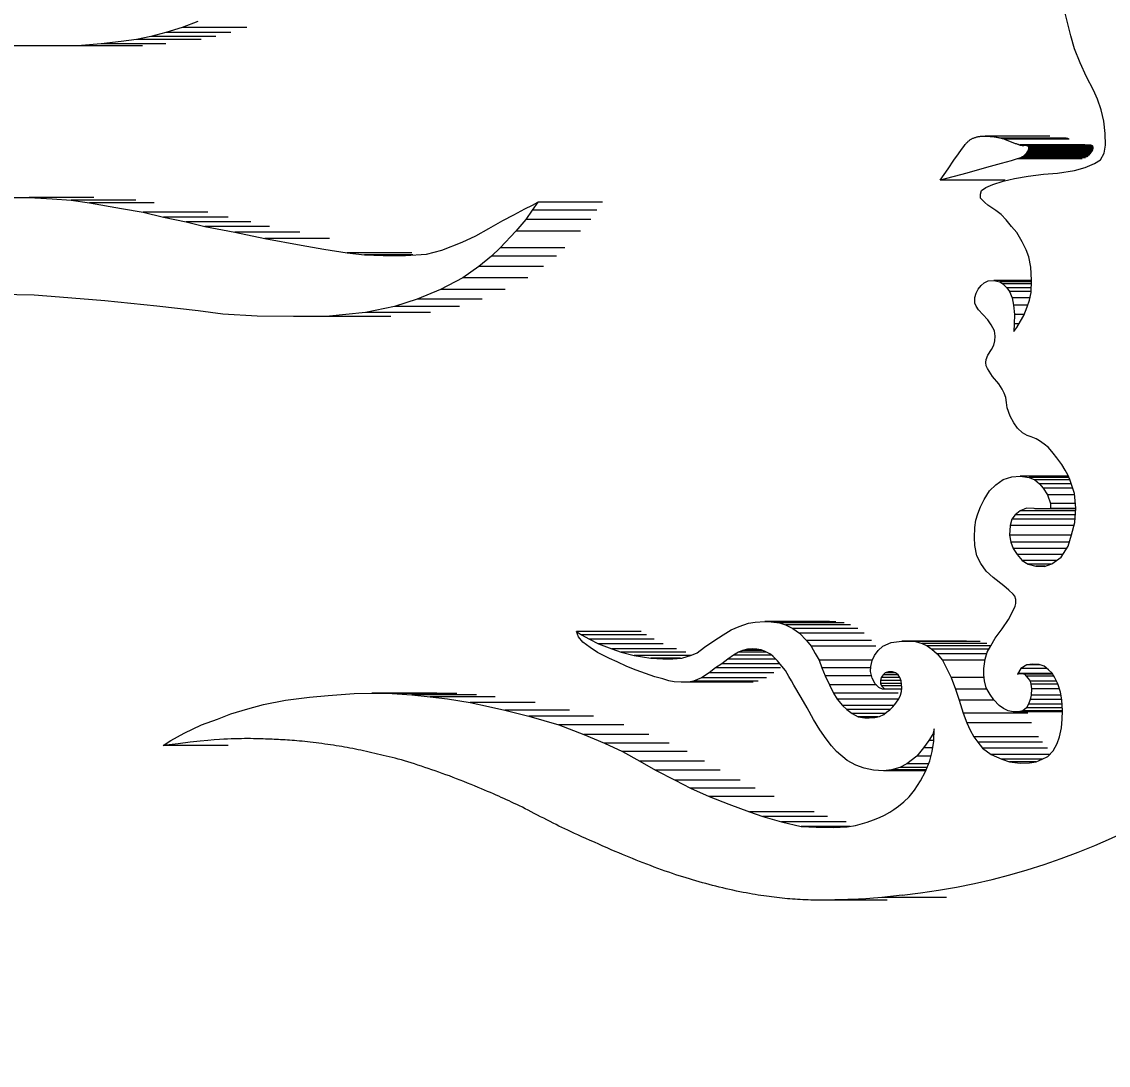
# Model space of a CAD drawing. Header units: inches. Extents: x 17 to 469, y 7 to 301.
# Drawn here: x 347.768 to 348.292, y 105.927 to 106.43 of the extents above; entities that cross this region are included whole.
import ezdxf

# ---------------------------------------------------------------- set-up
doc = ezdxf.new("R2010")
doc.units = ezdxf.units.IN
doc.header["$LTSCALE"] = 14
doc.header["$MEASUREMENT"] = 0
doc.layers.add('Dimension (ANSI)', color=7, linetype='Continuous', lineweight=25)
doc.layers.add('Visible (ANSI)', color=7, linetype='Continuous', lineweight=50)
doc.styles.add('MEMCOR Medium', font='arial.ttf')
doc.dimstyles.new('Default (ANSI)', dxfattribs={"dimscale": 14, "dimtxt": 0.15, "dimasz": 0.098425, "dimexe": 0.125, "dimexo": 0.0625, "dimgap": 0.031496, "dimtad": 0, "dimtih": 1, "dimtoh": 1, "dimdec": 4, "dimrnd": 1e-08, "dimzin": 3, "dimdsep": 46, "dimlunit": 5, "dimtxsty": 'MEMCOR Medium', "dimcen": 0.09, "dimdle": 0.393701, "dimclrd": 256, "dimclre": 256, "dimclrt": 256, "dimadec": 0, "dimazin": 1, "dimtfac": 0.8, "dimtofl": 0, "dimtmove": 0, "dimatfit": 3, "dimfxl": 1, "dimfrac": 1, "dimtolj": 1, "dimtzin": 4, "dimlwd": -1, "dimlwe": -1, "dimarcsym": 0})

# ---------------------------------------------------------------- blocks, each defined once
blk = doc.blocks.new('*D28')
at = {"layer": 'Defpoints', "color": 0, "transparency": 16777216}
for p in [(299.75372, 132.74437), (359.47563, 132.74437), (339.81606, 40.22937)]:
    blk.add_point(p, dxfattribs=at)
at = {"layer": 'Dimension (ANSI)', "transparency": 16777216}
for p, q in [((358.60063, 132.74437), (298.00372, 132.74437)), ((299.75372, 131.36642), (299.75372, 93.64574)), ((299.75372, 41.60732), (299.75372, 79.32799)), ((338.94106, 40.22937), (298.00372, 40.22937))]:
    blk.add_line(p, q, dxfattribs=at)
for points in [[(299.52406, 131.36642), (299.98338, 131.36642), (299.75372, 132.74437)], [(299.52406, 41.60732), (299.98338, 41.60732), (299.75372, 40.22937)]]:
    blk.add_solid(points, dxfattribs=at)
at = {"layer": 'Dimension (ANSI)', "transparency": 16777216, "char_height": 2.1000001, "attachment_point": 5, "style": 'MEMCOR Medium'}
for s, insert in [('\\A1; \\fArial|b0|i0;\\H2.1000;92{\\H0.8x;\\S1#2;} in', (299.75372, 88.63259)), ('\\A1;[2349.9 mm]{\\P\\fArial|b0|i0;\\H2.1000;SHIPPING HEIGHT\\P\\fArial|b0|i0;\\H2.1000;REF.}', (299.75372, 81.47372))]:
    blk.add_mtext(s, dxfattribs=dict(at, insert=insert))

msp = doc.modelspace()

# ---------------------------------------------------------------- linework, layer by layer
at = {"layer": 'Visible (ANSI)', "linetype": 'Continuous', "lineweight": 18}
for p, q in [((348.27434, 106.42344), (348.270974, 106.437005)), ((347.853226, 106.430416), (347.845751, 106.427508)), ((347.830661, 106.423226), (347.823654, 106.421721)), ((347.837906, 106.425153), (347.830661, 106.423226)), ((347.861911, 106.423226), (347.830661, 106.423226)), ((347.845751, 106.427508), (347.837906, 106.425153)), ((347.869156, 106.425153), (347.837906, 106.425153)), ((347.877001, 106.427508), (347.845751, 106.427508)), ((348.276105, 106.417196), (348.27434, 106.42344)), ((347.778101, 106.418641), (347.764778, 106.418717)), ((347.795296, 106.418764), (347.778101, 106.418641)), ((347.809351, 106.418641), (347.778101, 106.418641)), ((347.80667, 106.419637), (347.795296, 106.418764)), ((347.826546, 106.418764), (347.795296, 106.418764)), ((347.816278, 106.42077), (347.80667, 106.419637)), ((347.83792, 106.419637), (347.80667, 106.419637)), ((347.823654, 106.421721), (347.816278, 106.42077)), ((347.854904, 106.421721), (347.823654, 106.421721)), ((348.278775, 106.410509), (348.276105, 106.417196)), ((348.281882, 106.403772), (348.278775, 106.410509)), ((348.285343, 106.397246), (348.281882, 106.403772)), ((348.287264, 106.392958), (348.285343, 106.397246)), ((348.289015, 106.387807), (348.287264, 106.392958)), ((348.290236, 106.382377), (348.289015, 106.387807)), ((348.290929, 106.376322), (348.290236, 106.382377)), ((348.291082, 106.370774), (348.290929, 106.376322)), ((348.22271, 106.370116), (348.223379, 106.371006)), ((348.223379, 106.371006), (348.223801, 106.371526)), ((348.223801, 106.371526), (348.224096, 106.371851)), ((348.224096, 106.371851), (348.224368, 106.372129)), ((348.224368, 106.372129), (348.224637, 106.372391)), ((348.224637, 106.372391), (348.224905, 106.372636)), ((348.224905, 106.372636), (348.225172, 106.372865)), ((348.225172, 106.372865), (348.225439, 106.37308)), ((348.225439, 106.37308), (348.225708, 106.37328)), ((348.225708, 106.37328), (348.225978, 106.373466)), ((348.225978, 106.373466), (348.226251, 106.373639)), ((348.226251, 106.373639), (348.226528, 106.373799)), ((348.226528, 106.373799), (348.226809, 106.373948)), ((348.226809, 106.373948), (348.227096, 106.374086)), ((348.227096, 106.374086), (348.227389, 106.374213)), ((348.227389, 106.374213), (348.227688, 106.37433)), ((348.227688, 106.37433), (348.227995, 106.374438)), ((348.227995, 106.374438), (348.22831, 106.374539)), ((348.22831, 106.374539), (348.228635, 106.374631)), ((348.228635, 106.374631), (348.228969, 106.374717)), ((348.228969, 106.374717), (348.229314, 106.374795)), ((348.229314, 106.374795), (348.22967, 106.374866)), ((348.22967, 106.374866), (348.230039, 106.374929)), ((348.230039, 106.374929), (348.230422, 106.374984)), ((348.230422, 106.374984), (348.230819, 106.37503)), ((348.230819, 106.37503), (348.231231, 106.375068)), ((348.231231, 106.375068), (348.231659, 106.375096)), ((348.231659, 106.375096), (348.232104, 106.375114)), ((348.232104, 106.375114), (348.232563, 106.375124)), ((348.232563, 106.375124), (348.233034, 106.375125)), ((348.264284, 106.375125), (348.233034, 106.375125)), ((348.233034, 106.375125), (348.233514, 106.375118)), ((348.233514, 106.375118), (348.233999, 106.375104)), ((348.233999, 106.375104), (348.234489, 106.375082)), ((348.234489, 106.375082), (348.234979, 106.375054)), ((348.234979, 106.375054), (348.235467, 106.375019)), ((348.235467, 106.375019), (348.23595, 106.374979)), ((348.23595, 106.374979), (348.236428, 106.374933)), ((348.236428, 106.374933), (348.2369, 106.374882)), ((348.2369, 106.374882), (348.237366, 106.374824)), ((348.237366, 106.374824), (348.237824, 106.374761)), ((348.237824, 106.374761), (348.238274, 106.374693)), ((348.238274, 106.374693), (348.238716, 106.374618)), ((348.238716, 106.374618), (348.239149, 106.374538)), ((348.239149, 106.374538), (348.239573, 106.374452)), ((348.239573, 106.374452), (348.239988, 106.37436)), ((348.239988, 106.37436), (348.240395, 106.374261)), ((348.240395, 106.374261), (348.240796, 106.374156)), ((348.272046, 106.374156), (348.240796, 106.374156)), ((348.240796, 106.374156), (348.241192, 106.374044)), ((348.272442, 106.374044), (348.241192, 106.374044)), ((348.241192, 106.374044), (348.241583, 106.373924)), ((348.272833, 106.373924), (348.241583, 106.373924)), ((348.241583, 106.373924), (348.241971, 106.373797)), ((348.273221, 106.373797), (348.241971, 106.373797)), ((348.241971, 106.373797), (348.242357, 106.373661)), ((348.273607, 106.373661), (348.242357, 106.373661)), ((348.242357, 106.373661), (348.242742, 106.373517)), ((348.242742, 106.373517), (348.243127, 106.373367)), ((348.243127, 106.373367), (348.243512, 106.37321)), ((348.243512, 106.37321), (348.2439, 106.37305)), ((348.2439, 106.37305), (348.244291, 106.372887)), ((348.244291, 106.372887), (348.244686, 106.372722)), ((348.244686, 106.372722), (348.245086, 106.372558)), ((348.245086, 106.372558), (348.245492, 106.372395)), ((348.245492, 106.372395), (348.245905, 106.372234)), ((348.245905, 106.372234), (348.246319, 106.372078)), ((348.246319, 106.372078), (348.246731, 106.371927)), ((348.246731, 106.371927), (348.247135, 106.371781)), ((348.247135, 106.371781), (348.247527, 106.371642)), ((348.247527, 106.371642), (348.2479, 106.371511)), ((348.2479, 106.371511), (348.248251, 106.371389)), ((348.248251, 106.371389), (348.248574, 106.371277)), ((348.248574, 106.371277), (348.248865, 106.371175)), ((348.248865, 106.371175), (348.249127, 106.371083)), ((348.249127, 106.371083), (348.249365, 106.371002)), ((348.249365, 106.371002), (348.249583, 106.37093)), ((348.249583, 106.37093), (348.249783, 106.370868)), ((348.281033, 106.370868), (348.249783, 106.370868)), ((348.249783, 106.370868), (348.249972, 106.370815)), ((348.281222, 106.370815), (348.249972, 106.370815)), ((348.249972, 106.370815), (348.250152, 106.370771)), ((348.281402, 106.370771), (348.250152, 106.370771)), ((348.250152, 106.370771), (348.250328, 106.370736)), ((348.281578, 106.370736), (348.250328, 106.370736)), ((348.250328, 106.370736), (348.250503, 106.370709)), ((348.252279, 106.370709), (348.250503, 106.370709)), ((348.250503, 106.370709), (348.250677, 106.37069)), ((348.251843, 106.37069), (348.250677, 106.37069)), ((348.250677, 106.37069), (348.250851, 106.370677)), ((348.251581, 106.370677), (348.250851, 106.370677)), ((348.250851, 106.370677), (348.251024, 106.37067)), ((348.251366, 106.37067), (348.251024, 106.37067)), ((348.251024, 106.37067), (348.251196, 106.370668)), ((348.251196, 106.370668), (348.251366, 106.37067)), ((348.251366, 106.37067), (348.251535, 106.370675)), ((348.251535, 106.370675), (348.251701, 106.370682)), ((348.251701, 106.370682), (348.251864, 106.370691)), ((348.251864, 106.370691), (348.252025, 106.370699)), ((348.252025, 106.370699), (348.252183, 106.370706)), ((348.252183, 106.370706), (348.252336, 106.370711)), ((348.252336, 106.370711), (348.252486, 106.370711)), ((348.283736, 106.370711), (348.252486, 106.370711)), ((348.252486, 106.370711), (348.252631, 106.370705)), ((348.283881, 106.370705), (348.252631, 106.370705)), ((348.252631, 106.370705), (348.252771, 106.370692)), ((348.284021, 106.370692), (348.252771, 106.370692)), ((348.252771, 106.370692), (348.252905, 106.370671)), ((348.284155, 106.370671), (348.252905, 106.370671)), ((348.252905, 106.370671), (348.253033, 106.37064)), ((348.284283, 106.37064), (348.253033, 106.37064)), ((348.253033, 106.37064), (348.253155, 106.3706)), ((348.284405, 106.3706), (348.253155, 106.3706)), ((348.253155, 106.3706), (348.25327, 106.370551)), ((348.28452, 106.370551), (348.25327, 106.370551)), ((348.25327, 106.370551), (348.253378, 106.370493)), ((348.284628, 106.370493), (348.253378, 106.370493)), ((348.253378, 106.370493), (348.253478, 106.370428)), ((348.284728, 106.370428), (348.253478, 106.370428)), ((348.253478, 106.370428), (348.253569, 106.370355)), ((348.290414, 106.366857), (348.291082, 106.370774)), ((348.217993, 106.363454), (348.220139, 106.366516)), ((348.220139, 106.366516), (348.221671, 106.368678)), ((348.221671, 106.368678), (348.22271, 106.370116)), ((348.251354, 106.36533), (348.250996, 106.365064)), ((348.251641, 106.365596), (348.251354, 106.36533)), ((348.282604, 106.36533), (348.251354, 106.36533)), ((348.251926, 106.365878), (348.251641, 106.365596)), ((348.282891, 106.365596), (348.251641, 106.365596)), ((348.252205, 106.366171), (348.251926, 106.365878)), ((348.283176, 106.365878), (348.251926, 106.365878)), ((348.252475, 106.366471), (348.252205, 106.366171)), ((348.283455, 106.366171), (348.252205, 106.366171)), ((348.25273, 106.366771), (348.252475, 106.366471)), ((348.283725, 106.366471), (348.252475, 106.366471)), ((348.252967, 106.367068), (348.25273, 106.366771)), ((348.28398, 106.366771), (348.25273, 106.366771)), ((348.25318, 106.367356), (348.252967, 106.367068)), ((348.284217, 106.367068), (348.252967, 106.367068)), ((348.253367, 106.367631), (348.25318, 106.367356)), ((348.28443, 106.367356), (348.25318, 106.367356)), ((348.253524, 106.367887), (348.253367, 106.367631)), ((348.284617, 106.367631), (348.253367, 106.367631)), ((348.253651, 106.368127), (348.253524, 106.367887)), ((348.284774, 106.367887), (348.253524, 106.367887)), ((348.284819, 106.370355), (348.253569, 106.370355)), ((348.253569, 106.370355), (348.253652, 106.370276)), ((348.253753, 106.368349), (348.253651, 106.368127)), ((348.284901, 106.368127), (348.253651, 106.368127)), ((348.284902, 106.370276), (348.253652, 106.370276)), ((348.253652, 106.370276), (348.253726, 106.37019)), ((348.284976, 106.37019), (348.253726, 106.37019)), ((348.253726, 106.37019), (348.25379, 106.370099)), ((348.253832, 106.368556), (348.253753, 106.368349)), ((348.285003, 106.368349), (348.253753, 106.368349)), ((348.28504, 106.370099), (348.25379, 106.370099)), ((348.25379, 106.370099), (348.253845, 106.370001)), ((348.253891, 106.368749), (348.253832, 106.368556)), ((348.285082, 106.368556), (348.253832, 106.368556)), ((348.285095, 106.370001), (348.253845, 106.370001)), ((348.253845, 106.370001), (348.25389, 106.369896)), ((348.28514, 106.369896), (348.25389, 106.369896)), ((348.25389, 106.369896), (348.253925, 106.369785)), ((348.253931, 106.368929), (348.253891, 106.368749)), ((348.285141, 106.368749), (348.253891, 106.368749)), ((348.285175, 106.369785), (348.253925, 106.369785)), ((348.253925, 106.369785), (348.253951, 106.369665)), ((348.253957, 106.369097), (348.253931, 106.368929)), ((348.285181, 106.368929), (348.253931, 106.368929)), ((348.285201, 106.369665), (348.253951, 106.369665)), ((348.253951, 106.369665), (348.253967, 106.369537)), ((348.25397, 106.369253), (348.253957, 106.369097)), ((348.285207, 106.369097), (348.253957, 106.369097)), ((348.285217, 106.369537), (348.253967, 106.369537)), ((348.253967, 106.369537), (348.253973, 106.3694)), ((348.253973, 106.3694), (348.25397, 106.369253)), ((348.28522, 106.369253), (348.25397, 106.369253)), ((348.285223, 106.3694), (348.253973, 106.3694)), ((348.288667, 106.363746), (348.290414, 106.366857)), ((348.21511, 106.359313), (348.217993, 106.363454)), ((348.233747, 106.359938), (348.224106, 106.357329)), ((348.240734, 106.361861), (348.233747, 106.359938)), ((348.245509, 106.363218), (348.240734, 106.361861)), ((348.248516, 106.364126), (348.245509, 106.363218)), ((348.250197, 106.364702), (348.248516, 106.364126)), ((348.279766, 106.364126), (348.248516, 106.364126)), ((348.250996, 106.365064), (348.250197, 106.364702)), ((348.281447, 106.364702), (348.250197, 106.364702)), ((348.282246, 106.365064), (348.250996, 106.365064)), ((348.276163, 106.358518), (348.281315, 106.359933)), ((348.281315, 106.359933), (348.285748, 106.361851)), ((348.285748, 106.361851), (348.288667, 106.363746)), ((348.211367, 106.353919), (348.21511, 106.359313)), ((348.224106, 106.357329), (348.211367, 106.353919)), ((348.241714, 106.353441), (348.247224, 106.354758)), ((348.247224, 106.354758), (348.253717, 106.355783)), ((348.253717, 106.355783), (348.261101, 106.356821)), ((348.261101, 106.356821), (348.267869, 106.357233)), ((348.267869, 106.357233), (348.276163, 106.358518)), ((348.242617, 106.353919), (348.211367, 106.353919)), ((348.231251, 106.348963), (348.233284, 106.350331)), ((348.233284, 106.350331), (348.236744, 106.35172)), ((348.236744, 106.35172), (348.241714, 106.353441)), ((347.76193, 106.345433), (347.771933, 106.34545)), ((347.803183, 106.34545), (347.771933, 106.34545)), ((347.771933, 106.34545), (347.783002, 106.344805)), ((347.783002, 106.344805), (347.792188, 106.344266)), ((347.823438, 106.344266), (347.792188, 106.344266)), ((347.792188, 106.344266), (347.80103, 106.342908)), ((348.230737, 106.347105), (348.231251, 106.348963)), ((348.230849, 106.345153), (348.230737, 106.347105)), ((348.231842, 106.344038), (348.230849, 106.345153)), ((347.83228, 106.342908), (347.80103, 106.342908)), ((347.80103, 106.342908), (347.816525, 106.340154)), ((347.816525, 106.340154), (347.826901, 106.338412)), ((348.005737, 106.33709), (348.010999, 106.340021)), ((348.010999, 106.340021), (348.014626, 106.341842)), ((348.014552, 106.339451), (348.011508, 106.334969)), ((348.017205, 106.343201), (348.014552, 106.339451)), ((348.045802, 106.339451), (348.014552, 106.339451)), ((348.014626, 106.341842), (348.017205, 106.343201)), ((348.048455, 106.343201), (348.017205, 106.343201)), ((348.232834, 106.343025), (348.231842, 106.344038)), ((348.234252, 106.341808), (348.232834, 106.343025)), ((348.238175, 106.339234), (348.234252, 106.341808)), ((348.240781, 106.337385), (348.238175, 106.339234)), ((347.858151, 106.338412), (347.826901, 106.338412)), ((347.826901, 106.338412), (347.836697, 106.335982)), ((347.867947, 106.335982), (347.836697, 106.335982)), ((347.836697, 106.335982), (347.847668, 106.333706)), ((347.878918, 106.333706), (347.847668, 106.333706)), ((347.847668, 106.333706), (347.856637, 106.331535)), ((347.993661, 106.330522), (348.000354, 106.334428)), ((348.000354, 106.334428), (348.005737, 106.33709)), ((348.011508, 106.334969), (348.006649, 106.329213)), ((348.042758, 106.334969), (348.011508, 106.334969)), ((348.24321, 106.334741), (348.240781, 106.337385)), ((348.245794, 106.331582), (348.24321, 106.334741)), ((347.887887, 106.331535), (347.856637, 106.331535)), ((347.856637, 106.331535), (347.87121, 106.328784)), ((347.90246, 106.328784), (347.87121, 106.328784)), ((347.87121, 106.328784), (347.885602, 106.325746)), ((347.987347, 106.327032), (347.993661, 106.330522)), ((348.006649, 106.329213), (347.999115, 106.321251)), ((348.037899, 106.329213), (348.006649, 106.329213)), ((348.248227, 106.328593), (348.245794, 106.331582)), ((348.250826, 106.324136), (348.248227, 106.328593)), ((347.916852, 106.325746), (347.885602, 106.325746)), ((347.885602, 106.325746), (347.903174, 106.322485)), ((347.971031, 106.320119), (347.980792, 106.323945)), ((347.980792, 106.323945), (347.987347, 106.327032)), ((348.252819, 106.320276), (348.250826, 106.324136)), ((347.903174, 106.322485), (347.914023, 106.320614)), ((347.914023, 106.320614), (347.925268, 106.318741)), ((347.956518, 106.318741), (347.925268, 106.318741)), ((347.925268, 106.318741), (347.933752, 106.317784)), ((347.953408, 106.317542), (347.963521, 106.318239)), ((347.963521, 106.318239), (347.971031, 106.320119)), ((347.999115, 106.321251), (347.994956, 106.317164)), ((348.030365, 106.321251), (347.999115, 106.321251)), ((348.254058, 106.316836), (348.252819, 106.320276)), ((347.956924, 106.317784), (347.933752, 106.317784)), ((347.933752, 106.317784), (347.942699, 106.317514)), ((347.942699, 106.317514), (347.953408, 106.317542)), ((347.994956, 106.317164), (347.988754, 106.312216)), ((348.026206, 106.317164), (347.994956, 106.317164)), ((348.255093, 106.311886), (348.254058, 106.316836)), ((347.988754, 106.312216), (347.981122, 106.306773)), ((348.020004, 106.312216), (347.988754, 106.312216)), ((348.255315, 106.305664), (348.255093, 106.311886)), ((347.981122, 106.306773), (347.970311, 106.301164)), ((348.012372, 106.306773), (347.981122, 106.306773)), ((348.229657, 106.301271), (348.231061, 106.303022)), ((348.231061, 106.303022), (348.23262, 106.304343)), ((348.23262, 106.304343), (348.234482, 106.305322)), ((348.234482, 106.305322), (348.237178, 106.305536)), ((348.255311, 106.305536), (348.237178, 106.305536)), ((348.237178, 106.305536), (348.240033, 106.304888)), ((348.255295, 106.304888), (348.240033, 106.304888)), ((348.240033, 106.304888), (348.24147, 106.303786)), ((348.255266, 106.303786), (348.24147, 106.303786)), ((348.24147, 106.303786), (348.24344, 106.301914)), ((348.255159, 106.299609), (348.255315, 106.305664)), ((347.774375, 106.298364), (347.757545, 106.298698)), ((347.786594, 106.297485), (347.774375, 106.298364)), ((347.808446, 106.295572), (347.786594, 106.297485)), ((347.970311, 106.301164), (347.959147, 106.296471)), ((348.001561, 106.301164), (347.970311, 106.301164)), ((348.228054, 106.297269), (348.228629, 106.299353)), ((348.228084, 106.294589), (348.228054, 106.297269)), ((348.228629, 106.299353), (348.229657, 106.301271)), ((348.255218, 106.301914), (348.24344, 106.301914)), ((348.24344, 106.301914), (348.244735, 106.300118)), ((348.255172, 106.300118), (348.244735, 106.300118)), ((348.244735, 106.300118), (348.246044, 106.297026)), ((348.254657, 106.297026), (348.246044, 106.297026)), ((348.246044, 106.297026), (348.246759, 106.293578)), ((348.254451, 106.295967), (348.255159, 106.299609)), ((347.833508, 106.293115), (347.808446, 106.295572)), ((347.853438, 106.290815), (347.833508, 106.293115)), ((347.94821, 106.29299), (347.934188, 106.290054)), ((347.959147, 106.296471), (347.94821, 106.29299)), ((347.97946, 106.29299), (347.94821, 106.29299)), ((347.990397, 106.296471), (347.959147, 106.296471)), ((348.228627, 106.293041), (348.228084, 106.294589)), ((348.229771, 106.29133), (348.228627, 106.293041)), ((348.253588, 106.293578), (348.246759, 106.293578)), ((348.246759, 106.293578), (348.24711, 106.289087)), ((348.251612, 106.288637), (348.253289, 106.29275)), ((348.253289, 106.29275), (348.254451, 106.295967)), ((347.865357, 106.289222), (347.853438, 106.290815)), ((347.88184, 106.288296), (347.865357, 106.289222)), ((347.899386, 106.288091), (347.88184, 106.288296)), ((347.915186, 106.288096), (347.899386, 106.288091)), ((347.930636, 106.288091), (347.899386, 106.288091)), ((347.934188, 106.290054), (347.915186, 106.288096)), ((347.946436, 106.288096), (347.915186, 106.288096)), ((347.965438, 106.290054), (347.934188, 106.290054)), ((348.231971, 106.289029), (348.229771, 106.29133)), ((348.234248, 106.286556), (348.231971, 106.289029)), ((348.235926, 106.283988), (348.234248, 106.286556)), ((348.24711, 106.289087), (348.247086, 106.284591)), ((348.251795, 106.289087), (348.24711, 106.289087)), ((348.250146, 106.285762), (348.251612, 106.288637)), ((348.237531, 106.281246), (348.235926, 106.283988)), ((348.247086, 106.284591), (348.24683, 106.280782)), ((348.24683, 106.280782), (348.248307, 106.282707)), ((348.249441, 106.284591), (348.247086, 106.284591)), ((348.248307, 106.282707), (348.250146, 106.285762)), ((348.237236, 106.274324), (348.237737, 106.276407)), ((348.237861, 106.278657), (348.237531, 106.281246)), ((348.237737, 106.276407), (348.237861, 106.278657)), ((348.234293, 106.269377), (348.236061, 106.272231)), ((348.236061, 106.272231), (348.237236, 106.274324)), ((348.233329, 106.265888), (348.233549, 106.267322)), ((348.233465, 106.264324), (348.233329, 106.265888)), ((348.233549, 106.267322), (348.234293, 106.269377)), ((348.234071, 106.262971), (348.233465, 106.264324)), ((348.236623, 106.259194), (348.234071, 106.262971)), ((348.239593, 106.255534), (348.236623, 106.259194)), ((348.241166, 106.253064), (348.239593, 106.255534)), ((348.242259, 106.251042), (348.241166, 106.253064)), ((348.242979, 106.249068), (348.242259, 106.251042)), ((348.24324, 106.246636), (348.242979, 106.249068)), ((348.243689, 106.24396), (348.24324, 106.246636)), ((348.245086, 106.240061), (348.243689, 106.24396)), ((348.24691, 106.236741), (348.245086, 106.240061)), ((348.248577, 106.234191), (348.24691, 106.236741)), ((348.251059, 106.231911), (348.248577, 106.234191)), ((348.253305, 106.230658), (348.251059, 106.231911)), ((348.25526, 106.229972), (348.253305, 106.230658)), ((348.257651, 106.229064), (348.25526, 106.229972)), ((348.2593, 106.228059), (348.257651, 106.229064)), ((348.261475, 106.226547), (348.2593, 106.228059)), ((348.263504, 106.224862), (348.261475, 106.226547)), ((348.265842, 106.22215), (348.263504, 106.224862)), ((348.267653, 106.219946), (348.265842, 106.22215)), ((348.270072, 106.216635), (348.267653, 106.219946)), ((348.271666, 106.213912), (348.270072, 106.216635)), ((348.272882, 106.211699), (348.271666, 106.213912)), ((348.23822, 106.20683), (348.241656, 106.209486)), ((348.241656, 106.209486), (348.245832, 106.210759)), ((348.245832, 106.210759), (348.24986, 106.211006)), ((348.273158, 106.211006), (348.24986, 106.211006)), ((348.24986, 106.211006), (348.254219, 106.210422)), ((348.273392, 106.210422), (348.254219, 106.210422)), ((348.254219, 106.210422), (348.256973, 106.209255)), ((348.273849, 106.209255), (348.256973, 106.209255)), ((348.256973, 106.209255), (348.259251, 106.207337)), ((348.273801, 106.209395), (348.272882, 106.211699)), ((348.276053, 106.202744), (348.273801, 106.209395)), ((348.232498, 106.199769), (348.235191, 106.203901)), ((348.235191, 106.203901), (348.23822, 106.20683)), ((348.274498, 106.207337), (348.259251, 106.207337)), ((348.259251, 106.207337), (348.261049, 106.205226)), ((348.275213, 106.205226), (348.261049, 106.205226)), ((348.261049, 106.205226), (348.2631, 106.202096)), ((348.27673, 106.195612), (348.276053, 106.202744)), ((348.230764, 106.196302), (348.232498, 106.199769)), ((348.276114, 106.202096), (348.2631, 106.202096)), ((348.2631, 106.202096), (348.264484, 106.197817)), ((348.276521, 106.197817), (348.264484, 106.197817)), ((348.264484, 106.197817), (348.264597, 106.195431)), ((348.228581, 106.189853), (348.229514, 106.192842)), ((348.229514, 106.192842), (348.230764, 106.196302)), ((348.247473, 106.192382), (348.24583, 106.190297)), ((348.24995, 106.194343), (348.247473, 106.192382)), ((348.276487, 106.192382), (348.247473, 106.192382)), ((348.253031, 106.195626), (348.24995, 106.194343)), ((348.276635, 106.194343), (348.24995, 106.194343)), ((348.256606, 106.195406), (348.253031, 106.195626)), ((348.257084, 106.195317), (348.256606, 106.195406)), ((348.264597, 106.195431), (348.257084, 106.195317)), ((348.276708, 106.195317), (348.257084, 106.195317)), ((348.276717, 106.195431), (348.264597, 106.195431)), ((348.276214, 106.188736), (348.27673, 106.195612)), ((348.22802, 106.186299), (348.228581, 106.189853)), ((348.245031, 106.187263), (348.244727, 106.182588)), ((348.24583, 106.190297), (348.245031, 106.187263)), ((348.275816, 106.187263), (348.245031, 106.187263)), ((348.276331, 106.190297), (348.24583, 106.190297)), ((348.274615, 106.182805), (348.276214, 106.188736)), ((348.227948, 106.181464), (348.22802, 106.186299)), ((348.274552, 106.182588), (348.244727, 106.182588)), ((348.244727, 106.182588), (348.245362, 106.179164)), ((348.273011, 106.177287), (348.274615, 106.182805)), ((348.228119, 106.177657), (348.227948, 106.181464)), ((348.229003, 106.172581), (348.228119, 106.177657)), ((348.273557, 106.179164), (348.245362, 106.179164)), ((348.245362, 106.179164), (348.246587, 106.176161)), ((348.269614, 106.171981), (348.273011, 106.177287)), ((348.230887, 106.168874), (348.229003, 106.172581)), ((348.27229, 106.176161), (348.246587, 106.176161)), ((348.246587, 106.176161), (348.248407, 106.173167)), ((348.270374, 106.173167), (348.248407, 106.173167)), ((348.248407, 106.173167), (348.25094, 106.170322)), ((348.265127, 106.168753), (348.269614, 106.171981)), ((348.233469, 106.165178), (348.230887, 106.168874)), ((348.267308, 106.170322), (348.25094, 106.170322)), ((348.25094, 106.170322), (348.253818, 106.16858)), ((348.264665, 106.16858), (348.253818, 106.16858)), ((348.253818, 106.16858), (348.257521, 106.167538)), ((348.261885, 106.167538), (348.257521, 106.167538)), ((348.257521, 106.167538), (348.261689, 106.167464)), ((348.261689, 106.167464), (348.265127, 106.168753)), ((348.23687, 106.16208), (348.233469, 106.165178)), ((348.242061, 106.158102), (348.23687, 106.16208)), ((348.244497, 106.156089), (348.242061, 106.158102)), ((348.246551, 106.154143), (348.244497, 106.156089)), ((348.247388, 106.15313), (348.246551, 106.154143)), ((348.247787, 106.151525), (348.247388, 106.15313)), ((348.247873, 106.149621), (348.247787, 106.151525)), ((348.244274, 106.141928), (348.246516, 106.146158)), ((348.246516, 106.146158), (348.247507, 106.148297)), ((348.247507, 106.148297), (348.247873, 106.149621)), ((348.114396, 106.13849), (348.118833, 106.140081)), ((348.118833, 106.140081), (348.122093, 106.140669)), ((348.122093, 106.140669), (348.126678, 106.140919)), ((348.157928, 106.140919), (348.126678, 106.140919)), ((348.126678, 106.140919), (348.12979, 106.140787)), ((348.16104, 106.140787), (348.12979, 106.140787)), ((348.12979, 106.140787), (348.133762, 106.140219)), ((348.165012, 106.140219), (348.133762, 106.140219)), ((348.133762, 106.140219), (348.136805, 106.139369)), ((348.241178, 106.13731), (348.244274, 106.141928)), ((348.036915, 106.133451), (348.035891, 106.136042)), ((348.067141, 106.136042), (348.035891, 106.136042)), ((348.035891, 106.136042), (348.038397, 106.134465)), ((348.106589, 106.134424), (348.110448, 106.136905)), ((348.110448, 106.136905), (348.114396, 106.13849)), ((348.168055, 106.139369), (348.136805, 106.139369)), ((348.136805, 106.139369), (348.140325, 106.137539)), ((348.171575, 106.137539), (348.140325, 106.137539)), ((348.140325, 106.137539), (348.143462, 106.135254)), ((348.174712, 106.135254), (348.143462, 106.135254)), ((348.143462, 106.135254), (348.146923, 106.131809)), ((348.237776, 106.132805), (348.241178, 106.13731)), ((348.038908, 106.130921), (348.036915, 106.133451)), ((348.069647, 106.134465), (348.038397, 106.134465)), ((348.038397, 106.134465), (348.042154, 106.13237)), ((348.042522, 106.128318), (348.038908, 106.130921)), ((348.073404, 106.13237), (348.042154, 106.13237)), ((348.042154, 106.13237), (348.046534, 106.130194)), ((348.077784, 106.130194), (348.046534, 106.130194)), ((348.046534, 106.130194), (348.052957, 106.127684)), ((348.097714, 106.128457), (348.102111, 106.131574)), ((348.102111, 106.131574), (348.106589, 106.134424)), ((348.178173, 106.131809), (348.146923, 106.131809)), ((348.146923, 106.131809), (348.149085, 106.128936)), ((348.183718, 106.129038), (348.187622, 106.130847)), ((348.187622, 106.130847), (348.192789, 106.13144)), ((348.224039, 106.13144), (348.192789, 106.13144)), ((348.192789, 106.13144), (348.199393, 106.131233)), ((348.230643, 106.131233), (348.199393, 106.131233)), ((348.199393, 106.131233), (348.202615, 106.130253)), ((348.233865, 106.130253), (348.202615, 106.130253)), ((348.202615, 106.130253), (348.205125, 106.129159)), ((348.235684, 106.12914), (348.237776, 106.132805)), ((348.046092, 106.125911), (348.042522, 106.128318)), ((348.051886, 106.123046), (348.046092, 106.125911)), ((348.084207, 106.127684), (348.052957, 106.127684)), ((348.052957, 106.127684), (348.057408, 106.126137)), ((348.088658, 106.126137), (348.057408, 106.126137)), ((348.057408, 106.126137), (348.063725, 106.124529)), ((348.09121, 106.124529), (348.063725, 106.124529)), ((348.063725, 106.124529), (348.07175, 106.123216)), ((348.086783, 106.123266), (348.091434, 106.124593)), ((348.091434, 106.124593), (348.094142, 106.125801)), ((348.094142, 106.125801), (348.097714, 106.128457)), ((348.111652, 106.124632), (348.108901, 106.122669)), ((348.114041, 106.12611), (348.111652, 106.124632)), ((348.130081, 106.124632), (348.111652, 106.124632)), ((348.116036, 106.126977), (348.114041, 106.12611)), ((348.127565, 106.12611), (348.114041, 106.12611)), ((348.11842, 106.127555), (348.116036, 106.126977)), ((348.125622, 106.126977), (348.116036, 106.126977)), ((348.120723, 106.127689), (348.11842, 106.127555)), ((348.122894, 106.127555), (348.11842, 106.127555)), ((348.122772, 106.127573), (348.120723, 106.127689)), ((348.124952, 106.127261), (348.122772, 106.127573)), ((348.126968, 106.126406), (348.124952, 106.127261)), ((348.129477, 106.125161), (348.126968, 106.126406)), ((348.130857, 106.123951), (348.129477, 106.125161)), ((348.180335, 106.128936), (348.149085, 106.128936)), ((348.149085, 106.128936), (348.151068, 106.125557)), ((348.151068, 106.125557), (348.152972, 106.122267)), ((348.178534, 106.122167), (348.179579, 106.124447)), ((348.179579, 106.124447), (348.181423, 106.126945)), ((348.181423, 106.126945), (348.183718, 106.129038)), ((348.235695, 106.129159), (348.205125, 106.129159)), ((348.205125, 106.129159), (348.207374, 106.127547)), ((348.234808, 106.127547), (348.207374, 106.127547)), ((348.207374, 106.127547), (348.209808, 106.125321)), ((348.233786, 106.125321), (348.209808, 106.125321)), ((348.209808, 106.125321), (348.212429, 106.122274)), ((348.233072, 106.122739), (348.233993, 106.126067)), ((348.233993, 106.126067), (348.235684, 106.12914)), ((348.055575, 106.121379), (348.051886, 106.123046)), ((348.060262, 106.119165), (348.055575, 106.121379)), ((348.064677, 106.117509), (348.060262, 106.119165)), ((348.086131, 106.123216), (348.07175, 106.123216)), ((348.07175, 106.123216), (348.077611, 106.122946)), ((348.082581, 106.122946), (348.077611, 106.122946)), ((348.077611, 106.122946), (348.082355, 106.122929)), ((348.082355, 106.122929), (348.086783, 106.123266)), ((348.105939, 106.120458), (348.103016, 106.118493)), ((348.108901, 106.122669), (348.105939, 106.120458)), ((348.133998, 106.120458), (348.105939, 106.120458)), ((348.132079, 106.122669), (348.108901, 106.122669)), ((348.132801, 106.121913), (348.130857, 106.123951)), ((348.134921, 106.119336), (348.132801, 106.121913)), ((348.136662, 106.11727), (348.134921, 106.119336)), ((348.17858, 106.122267), (348.152972, 106.122267)), ((348.152972, 106.122267), (348.154259, 106.118519)), ((348.177793, 106.116805), (348.177944, 106.119174)), ((348.177944, 106.119174), (348.178534, 106.122167)), ((348.233, 106.122274), (348.212429, 106.122274)), ((348.212429, 106.122274), (348.214529, 106.118087)), ((348.232374, 106.118228), (348.233072, 106.122739)), ((348.253068, 106.119981), (348.250229, 106.118196)), ((348.255924, 106.120391), (348.253068, 106.119981)), ((348.25954, 106.119981), (348.253068, 106.119981)), ((348.259025, 106.120164), (348.255924, 106.120391)), ((348.261499, 106.119285), (348.259025, 106.120164)), ((348.263583, 106.117667), (348.261499, 106.119285)), ((348.069263, 106.115807), (348.064677, 106.117509)), ((348.07372, 106.114152), (348.069263, 106.115807)), ((348.077499, 106.113176), (348.07372, 106.114152)), ((348.096269, 106.113807), (348.092363, 106.112123)), ((348.099843, 106.116082), (348.096269, 106.113807)), ((348.127519, 106.113807), (348.096269, 106.113807)), ((348.103016, 106.118493), (348.099843, 106.116082)), ((348.131093, 106.116082), (348.099843, 106.116082)), ((348.134266, 106.118493), (348.103016, 106.118493)), ((348.138358, 106.11444), (348.136662, 106.11727)), ((348.139621, 106.112293), (348.138358, 106.11444)), ((348.177902, 106.118519), (348.154259, 106.118519)), ((348.154259, 106.118519), (348.155936, 106.114687)), ((348.178233, 106.114687), (348.155936, 106.114687)), ((348.155936, 106.114687), (348.15793, 106.110322)), ((348.178454, 106.113625), (348.177793, 106.116805)), ((348.180002, 106.11087), (348.178454, 106.113625)), ((348.182894, 106.113851), (348.18257, 106.112501)), ((348.183803, 106.115155), (348.182894, 106.113851)), ((348.19192, 106.113851), (348.182894, 106.113851)), ((348.184861, 106.116124), (348.183803, 106.115155)), ((348.19108, 106.115155), (348.183803, 106.115155)), ((348.186362, 106.116652), (348.184861, 106.116124)), ((348.189866, 106.116124), (348.184861, 106.116124)), ((348.188306, 106.116682), (348.186362, 106.116652)), ((348.188396, 106.116652), (348.186362, 106.116652)), ((348.189769, 106.116199), (348.188306, 106.116682)), ((348.191044, 106.11521), (348.189769, 106.116199)), ((348.191885, 106.113933), (348.191044, 106.11521)), ((348.192584, 106.112317), (348.191885, 106.113933)), ((348.214529, 106.118087), (348.216656, 106.113863)), ((348.232463, 106.113863), (348.216656, 106.113863)), ((348.216656, 106.113863), (348.218771, 106.108338)), ((348.232309, 106.115169), (348.232374, 106.118228)), ((348.232641, 106.112347), (348.232309, 106.115169)), ((348.250229, 106.118196), (348.248667, 106.115502)), ((348.248667, 106.115502), (348.249664, 106.115806)), ((348.265405, 106.115806), (348.249664, 106.115806)), ((348.249664, 106.115806), (348.250915, 106.115767)), ((348.262901, 106.118196), (348.250229, 106.118196)), ((348.265427, 106.115767), (348.250915, 106.115767)), ((348.250915, 106.115767), (348.252019, 106.115438)), ((348.265616, 106.115438), (348.252019, 106.115438)), ((348.252019, 106.115438), (348.252829, 106.114585)), ((348.266103, 106.114585), (348.252829, 106.114585)), ((348.252829, 106.114585), (348.253693, 106.113444)), ((348.26527, 106.116043), (348.263583, 106.117667)), ((348.266567, 106.113771), (348.26527, 106.116043)), ((348.26811, 106.110862), (348.266567, 106.113771)), ((348.080454, 106.112335), (348.077499, 106.113176)), ((348.082977, 106.111881), (348.080454, 106.112335)), ((348.086351, 106.111588), (348.082977, 106.111881)), ((348.089892, 106.111691), (348.086351, 106.111588)), ((348.117601, 106.111588), (348.086351, 106.111588)), ((348.092363, 106.112123), (348.089892, 106.111691)), ((348.121142, 106.111691), (348.089892, 106.111691)), ((348.123613, 106.112123), (348.092363, 106.112123)), ((348.140754, 106.110194), (348.139621, 106.112293)), ((348.144331, 106.10417), (348.140754, 106.110194)), ((348.180548, 106.110322), (348.15793, 106.110322)), ((348.15793, 106.110322), (348.159842, 106.106404)), ((348.181716, 106.109147), (348.180002, 106.11087)), ((348.183511, 106.108248), (348.181716, 106.109147)), ((348.18257, 106.112501), (348.182538, 106.111042)), ((348.192717, 106.111042), (348.182538, 106.111042)), ((348.182538, 106.111042), (348.183085, 106.10993)), ((348.192505, 106.112501), (348.18257, 106.112501)), ((348.192778, 106.10993), (348.183085, 106.10993)), ((348.183085, 106.10993), (348.184573, 106.108263)), ((348.192748, 106.11075), (348.192584, 106.112317)), ((348.192692, 106.107161), (348.192818, 106.108845)), ((348.192818, 106.108845), (348.192748, 106.11075)), ((348.233482, 106.108937), (348.232641, 106.112347)), ((348.235369, 106.105734), (348.233482, 106.108937)), ((348.253693, 106.113444), (348.254658, 106.112132)), ((348.267437, 106.112132), (348.254658, 106.112132)), ((348.254658, 106.112132), (348.255075, 106.110696)), ((348.268162, 106.110696), (348.255075, 106.110696)), ((348.255075, 106.110696), (348.25535, 106.108507)), ((348.25535, 106.108507), (348.255185, 106.105447)), ((348.268836, 106.108507), (348.25535, 106.108507)), ((348.269348, 106.106847), (348.26811, 106.110862)), ((347.895519, 106.102885), (347.907181, 106.104438)), ((347.907181, 106.104438), (347.91611, 106.105262)), ((347.91611, 106.105262), (347.928676, 106.10614)), ((347.928676, 106.10614), (347.937255, 106.106271)), ((347.968505, 106.106271), (347.937255, 106.106271)), ((347.937255, 106.106271), (347.94703, 106.106145)), ((347.97828, 106.106145), (347.94703, 106.106145)), ((347.94703, 106.106145), (347.956452, 106.105602)), ((347.987702, 106.105602), (347.956452, 106.105602)), ((347.956452, 106.105602), (347.965402, 106.104639)), ((347.996652, 106.104639), (347.965402, 106.104639)), ((347.965402, 106.104639), (347.973758, 106.103529)), ((347.973758, 106.103529), (347.984685, 106.101891)), ((348.147187, 106.099251), (348.144331, 106.10417)), ((348.191092, 106.106404), (348.159842, 106.106404)), ((348.159842, 106.106404), (348.161665, 106.103381)), ((348.191152, 106.103381), (348.161665, 106.103381)), ((348.161665, 106.103381), (348.164187, 106.100459)), ((348.183598, 106.108248), (348.183511, 106.108248)), ((348.184573, 106.108263), (348.183598, 106.108248)), ((348.192773, 106.108248), (348.183598, 106.108248)), ((348.192775, 106.108263), (348.184573, 106.108263)), ((348.189987, 106.101456), (348.191322, 106.103664)), ((348.191322, 106.103664), (348.192226, 106.105416)), ((348.192226, 106.105416), (348.192692, 106.107161)), ((348.233834, 106.108338), (348.218771, 106.108338)), ((348.218771, 106.108338), (348.220527, 106.103014)), ((348.23725, 106.103109), (348.235369, 106.105734)), ((348.25476, 106.103248), (348.253934, 106.1011)), ((348.255185, 106.105447), (348.25476, 106.103248)), ((348.269937, 106.103248), (348.25476, 106.103248)), ((348.269577, 106.105447), (348.255185, 106.105447)), ((348.269946, 106.10319), (348.269348, 106.106847)), ((348.270246, 106.097879), (348.269946, 106.10319)), ((347.869135, 106.096294), (347.877331, 106.098757)), ((347.877331, 106.098757), (347.884935, 106.100798)), ((347.884935, 106.100798), (347.895519, 106.102885)), ((348.015935, 106.101891), (347.984685, 106.101891)), ((347.984685, 106.101891), (347.993529, 106.099827)), ((347.993529, 106.099827), (348.001295, 106.098158)), ((348.032545, 106.098158), (348.001295, 106.098158)), ((348.001295, 106.098158), (348.01289, 106.095173)), ((348.150186, 106.093704), (348.147187, 106.099251)), ((348.189089, 106.100459), (348.164187, 106.100459)), ((348.164187, 106.100459), (348.16631, 106.098429)), ((348.187112, 106.098429), (348.16631, 106.098429)), ((348.16631, 106.098429), (348.168949, 106.096593)), ((348.185516, 106.097183), (348.187009, 106.098327)), ((348.187009, 106.098327), (348.188451, 106.099751)), ((348.188451, 106.099751), (348.189987, 106.101456)), ((348.237337, 106.103014), (348.220527, 106.103014)), ((348.220527, 106.103014), (348.222404, 106.096753)), ((348.239731, 106.100435), (348.23725, 106.103109)), ((348.241805, 106.098953), (348.239731, 106.100435)), ((348.244068, 106.097834), (348.241805, 106.098953)), ((348.252955, 106.099296), (348.251121, 106.097826)), ((348.253934, 106.1011), (348.252955, 106.099296)), ((348.270166, 106.099296), (348.252955, 106.099296)), ((348.270064, 106.1011), (348.253934, 106.1011)), ((347.855013, 106.090991), (347.862727, 106.093859)), ((347.862727, 106.093859), (347.869135, 106.096294)), ((348.04414, 106.095173), (348.01289, 106.095173)), ((348.01289, 106.095173), (348.027478, 106.090996)), ((348.153326, 106.088611), (348.150186, 106.093704)), ((348.184795, 106.096593), (348.168949, 106.096593)), ((348.168949, 106.096593), (348.171835, 106.094955)), ((348.181381, 106.094955), (348.171835, 106.094955)), ((348.171835, 106.094955), (348.175, 106.094443)), ((348.178116, 106.094443), (348.175, 106.094443)), ((348.175, 106.094443), (348.177091, 106.094363)), ((348.177091, 106.094363), (348.179762, 106.094572)), ((348.179762, 106.094572), (348.18204, 106.095111)), ((348.18204, 106.095111), (348.184119, 106.09604)), ((348.184119, 106.09604), (348.185516, 106.097183)), ((348.253654, 106.096753), (348.222404, 106.096753)), ((348.222404, 106.096753), (348.224127, 106.092013)), ((348.246475, 106.097351), (348.244068, 106.097834)), ((348.249026, 106.097332), (348.246475, 106.097351)), ((348.251121, 106.097826), (348.249026, 106.097332)), ((348.270241, 106.097332), (348.249026, 106.097332)), ((348.270245, 106.097826), (348.251121, 106.097826)), ((348.269863, 106.089587), (348.270214, 106.093753)), ((348.270214, 106.093753), (348.270246, 106.097879)), ((347.846679, 106.086999), (347.855013, 106.090991)), ((348.058728, 106.090996), (348.027478, 106.090996)), ((348.027478, 106.090996), (348.039492, 106.086466)), ((348.156312, 106.084245), (348.153326, 106.088611)), ((348.2085, 106.08915), (348.207777, 106.086533)), ((348.208316, 106.083203), (348.2085, 106.08915)), ((348.255377, 106.092013), (348.224127, 106.092013)), ((348.224127, 106.092013), (348.225835, 106.088556)), ((348.225835, 106.088556), (348.227542, 106.08519)), ((348.2688, 106.085263), (348.269863, 106.089587)), ((347.836617, 106.08107), (347.840284, 106.083464)), ((347.840284, 106.083464), (347.846679, 106.086999)), ((347.849619, 106.082663), (347.843761, 106.081966)), ((347.854366, 106.083189), (347.849619, 106.082663)), ((347.858179, 106.083571), (347.854366, 106.083189)), ((347.861235, 106.083834), (347.858179, 106.083571)), ((347.86371, 106.084007), (347.861235, 106.083834)), ((347.86578, 106.084117), (347.86371, 106.084007)), ((347.867622, 106.084189), (347.86578, 106.084117)), ((347.869382, 106.084248), (347.867622, 106.084189)), ((347.871088, 106.084296), (347.869382, 106.084248)), ((347.872739, 106.084335), (347.871088, 106.084296)), ((347.874332, 106.084364), (347.872739, 106.084335)), ((347.875865, 106.084383), (347.874332, 106.084364)), ((347.877337, 106.084392), (347.875865, 106.084383)), ((347.878745, 106.084391), (347.877337, 106.084392)), ((347.880088, 106.08438), (347.878745, 106.084391)), ((347.881365, 106.084359), (347.880088, 106.08438)), ((347.882583, 106.08433), (347.881365, 106.084359)), ((347.883749, 106.084294), (347.882583, 106.08433)), ((347.884872, 106.084253), (347.883749, 106.084294)), ((347.885961, 106.084209), (347.884872, 106.084253)), ((347.887022, 106.084162), (347.885961, 106.084209)), ((347.888065, 106.084116), (347.887022, 106.084162)), ((347.889097, 106.08407), (347.888065, 106.084116)), ((347.890125, 106.084027), (347.889097, 106.08407)), ((347.891155, 106.083985), (347.890125, 106.084027)), ((347.89219, 106.083943), (347.891155, 106.083985)), ((347.893234, 106.083898), (347.89219, 106.083943)), ((347.894291, 106.083848), (347.893234, 106.083898)), ((347.895365, 106.083793), (347.894291, 106.083848)), ((347.89646, 106.08373), (347.895365, 106.083793)), ((347.89758, 106.083656), (347.89646, 106.08373)), ((347.898728, 106.083572), (347.89758, 106.083656)), ((347.899904, 106.083477), (347.898728, 106.083572)), ((347.901108, 106.08337), (347.899904, 106.083477)), ((347.90234, 106.083254), (347.901108, 106.08337)), ((347.903599, 106.083127), (347.90234, 106.083254)), ((347.904885, 106.082991), (347.903599, 106.083127)), ((347.906198, 106.082845), (347.904885, 106.082991)), ((347.907538, 106.08269), (347.906198, 106.082845)), ((347.908903, 106.082527), (347.907538, 106.08269)), ((347.910287, 106.082355), (347.908903, 106.082527)), ((347.911687, 106.082177), (347.910287, 106.082355)), ((347.913094, 106.081992), (347.911687, 106.082177)), ((348.070742, 106.086466), (348.039492, 106.086466)), ((348.039492, 106.086466), (348.049433, 106.082218)), ((348.080683, 106.082218), (348.049433, 106.082218)), ((348.049433, 106.082218), (348.05806, 106.078225)), ((348.158876, 106.080976), (348.156312, 106.084245)), ((348.205876, 106.083463), (348.203335, 106.079888)), ((348.207777, 106.086533), (348.205876, 106.083463)), ((348.208324, 106.083463), (348.205876, 106.083463)), ((348.207533, 106.078205), (348.208316, 106.083203)), ((348.208419, 106.086533), (348.207777, 106.086533)), ((348.258792, 106.08519), (348.227542, 106.08519)), ((348.227542, 106.08519), (348.229478, 106.082654)), ((348.260728, 106.082654), (348.229478, 106.082654)), ((348.229478, 106.082654), (348.231816, 106.079756)), ((348.267725, 106.082039), (348.2688, 106.085263)), ((347.843761, 106.081966), (347.836617, 106.08107)), ((347.867867, 106.08107), (347.836617, 106.08107)), ((347.914505, 106.081801), (347.913094, 106.081992)), ((347.915912, 106.081604), (347.914505, 106.081801)), ((347.91731, 106.081403), (347.915912, 106.081604)), ((347.918694, 106.081198), (347.91731, 106.081403)), ((347.920058, 106.08099), (347.918694, 106.081198)), ((347.921404, 106.080777), (347.920058, 106.08099)), ((347.922737, 106.080558), (347.921404, 106.080777)), ((347.924058, 106.080333), (347.922737, 106.080558)), ((347.925372, 106.080101), (347.924058, 106.080333)), ((347.926681, 106.07986), (347.925372, 106.080101)), ((347.927989, 106.079609), (347.926681, 106.07986)), ((347.929299, 106.079347), (347.927989, 106.079609)), ((347.930614, 106.079073), (347.929299, 106.079347)), ((347.931935, 106.07879), (347.930614, 106.079073)), ((347.933261, 106.078497), (347.931935, 106.07879)), ((347.934594, 106.078197), (347.933261, 106.078497)), ((347.935933, 106.077891), (347.934594, 106.078197)), ((347.93728, 106.077581), (347.935933, 106.077891)), ((347.938633, 106.077268), (347.93728, 106.077581)), ((347.939994, 106.076953), (347.938633, 106.077268)), ((347.941363, 106.076638), (347.939994, 106.076953)), ((348.08931, 106.078225), (348.05806, 106.078225)), ((348.05806, 106.078225), (348.066457, 106.073541)), ((348.161298, 106.078178), (348.158876, 106.080976)), ((348.166461, 106.073883), (348.161298, 106.078178)), ((348.203335, 106.079888), (348.200099, 106.075991)), ((348.207796, 106.079888), (348.203335, 106.079888)), ((348.206383, 106.073756), (348.207533, 106.078205)), ((348.263066, 106.079756), (348.231816, 106.079756)), ((348.231816, 106.079756), (348.235925, 106.076694)), ((348.263267, 106.075829), (348.265779, 106.078526)), ((348.265779, 106.078526), (348.267725, 106.082039)), ((347.942744, 106.076319), (347.941363, 106.076638)), ((347.944138, 106.075993), (347.942744, 106.076319)), ((347.94555, 106.075656), (347.944138, 106.075993)), ((347.946984, 106.075304), (347.94555, 106.075656)), ((347.948441, 106.074934), (347.946984, 106.075304)), ((347.949926, 106.074542), (347.948441, 106.074934)), ((347.951442, 106.074124), (347.949926, 106.074542)), ((347.952991, 106.073677), (347.951442, 106.074124)), ((347.95457, 106.073204), (347.952991, 106.073677)), ((347.956175, 106.072708), (347.95457, 106.073204)), ((347.957802, 106.072191), (347.956175, 106.072708)), ((347.959448, 106.071656), (347.957802, 106.072191)), ((348.097707, 106.073541), (348.066457, 106.073541)), ((348.066457, 106.073541), (348.074016, 106.06912)), ((348.170709, 106.071565), (348.166461, 106.073883)), ((348.195228, 106.07225), (348.191806, 106.070461)), ((348.200099, 106.075991), (348.195228, 106.07225)), ((348.205749, 106.07225), (348.195228, 106.07225)), ((348.206961, 106.075991), (348.200099, 106.075991)), ((348.204168, 106.068493), (348.206383, 106.073756)), ((348.264073, 106.076694), (348.235925, 106.076694)), ((348.235925, 106.076694), (348.241035, 106.074481)), ((348.260711, 106.074481), (348.241035, 106.074481)), ((348.241035, 106.074481), (348.244784, 106.073255)), ((348.257511, 106.073255), (348.244784, 106.073255)), ((348.244784, 106.073255), (348.249956, 106.072601)), ((348.249956, 106.072601), (348.254405, 106.072669)), ((348.254405, 106.072669), (348.257576, 106.073267)), ((348.257576, 106.073267), (348.260582, 106.074413)), ((348.260582, 106.074413), (348.263267, 106.075829)), ((347.961109, 106.071107), (347.959448, 106.071656)), ((347.962779, 106.070546), (347.961109, 106.071107)), ((347.964457, 106.069975), (347.962779, 106.070546)), ((347.966138, 106.069399), (347.964457, 106.069975)), ((347.967823, 106.068814), (347.966138, 106.069399)), ((347.969514, 106.068221), (347.967823, 106.068814)), ((347.971211, 106.067616), (347.969514, 106.068221)), ((347.972918, 106.067), (347.971211, 106.067616)), ((347.974634, 106.066369), (347.972918, 106.067)), ((348.105266, 106.06912), (348.074016, 106.06912)), ((348.074016, 106.06912), (348.083544, 106.064423)), ((348.174705, 106.070199), (348.170709, 106.071565)), ((348.179235, 106.069151), (348.174705, 106.070199)), ((348.183972, 106.06879), (348.179235, 106.069151)), ((348.187893, 106.069346), (348.183972, 106.06879)), ((348.204293, 106.06879), (348.183972, 106.06879)), ((348.191806, 106.070461), (348.187893, 106.069346)), ((348.204527, 106.069346), (348.187893, 106.069346)), ((348.204996, 106.070461), (348.191806, 106.070461)), ((348.201772, 106.064055), (348.204168, 106.068493)), ((347.976362, 106.065723), (347.974634, 106.066369)), ((347.978103, 106.06506), (347.976362, 106.065723)), ((347.979855, 106.064379), (347.978103, 106.06506)), ((347.981612, 106.063686), (347.979855, 106.064379)), ((347.98336, 106.062985), (347.981612, 106.063686)), ((347.98509, 106.062282), (347.98336, 106.062985)), ((347.98679, 106.061583), (347.98509, 106.062282)), ((347.988448, 106.060895), (347.98679, 106.061583)), ((348.114794, 106.064423), (348.083544, 106.064423)), ((348.083544, 106.064423), (348.090859, 106.060548)), ((348.198951, 106.059579), (348.201772, 106.064055)), ((347.990055, 106.060221), (347.988448, 106.060895)), ((347.991599, 106.059569), (347.990055, 106.060221)), ((347.993071, 106.058941), (347.991599, 106.059569)), ((347.99448, 106.058336), (347.993071, 106.058941)), ((347.995834, 106.057749), (347.99448, 106.058336)), ((347.997144, 106.057176), (347.995834, 106.057749)), ((347.998419, 106.056611), (347.997144, 106.057176)), ((347.99967, 106.05605), (347.998419, 106.056611)), ((348.000906, 106.05549), (347.99967, 106.05605)), ((348.122109, 106.060548), (348.090859, 106.060548)), ((348.090859, 106.060548), (348.099964, 106.056425)), ((348.131214, 106.056425), (348.099964, 106.056425)), ((348.099964, 106.056425), (348.109422, 106.052719)), ((348.193792, 106.053855), (348.196292, 106.056381)), ((348.196292, 106.056381), (348.198951, 106.059579)), ((348.002138, 106.054925), (348.000906, 106.05549)), ((348.003374, 106.054352), (348.002138, 106.054925)), ((348.004621, 106.053767), (348.003374, 106.054352)), ((348.005883, 106.053167), (348.004621, 106.053767)), ((348.007166, 106.052549), (348.005883, 106.053167)), ((348.008476, 106.051911), (348.007166, 106.052549)), ((348.009817, 106.051249), (348.008476, 106.051911)), ((348.011195, 106.050561), (348.009817, 106.051249)), ((348.109422, 106.052719), (348.119283, 106.049)), ((348.188982, 106.050194), (348.191285, 106.051856)), ((348.191285, 106.051856), (348.193792, 106.053855)), ((348.012614, 106.049843), (348.011195, 106.050561)), ((348.014078, 106.049095), (348.012614, 106.049843)), ((348.015577, 106.048323), (348.014078, 106.049095)), ((348.0171, 106.047535), (348.015577, 106.048323)), ((348.018635, 106.046739), (348.0171, 106.047535)), ((348.020169, 106.045943), (348.018635, 106.046739)), ((348.021692, 106.045155), (348.020169, 106.045943)), ((348.150533, 106.049), (348.119283, 106.049)), ((348.119283, 106.049), (348.125789, 106.046779)), ((348.157039, 106.046779), (348.125789, 106.046779)), ((348.125789, 106.046779), (348.134757, 106.044252)), ((348.179197, 106.045211), (348.182048, 106.046349)), ((348.182048, 106.046349), (348.18449, 106.047534)), ((348.18449, 106.047534), (348.186996, 106.048874)), ((348.186996, 106.048874), (348.188982, 106.050194)), ((348.023191, 106.044383), (348.021692, 106.045155)), ((348.024655, 106.043635), (348.023191, 106.044383)), ((348.026078, 106.042916), (348.024655, 106.043635)), ((348.027476, 106.042219), (348.026078, 106.042916)), ((348.028872, 106.041533), (348.027476, 106.042219)), ((348.030289, 106.040848), (348.028872, 106.041533)), ((348.031749, 106.040152), (348.030289, 106.040848)), ((348.166007, 106.044252), (348.134757, 106.044252)), ((348.134757, 106.044252), (348.144316, 106.042078)), ((348.167855, 106.042078), (348.144316, 106.042078)), ((348.144316, 106.042078), (348.151469, 106.041602)), ((348.161349, 106.041602), (348.151469, 106.041602)), ((348.151469, 106.041602), (348.159757, 106.041514)), ((348.159757, 106.041514), (348.166457, 106.041885)), ((348.166457, 106.041885), (348.170523, 106.042447)), ((348.170523, 106.042447), (348.176044, 106.044089)), ((348.176044, 106.044089), (348.179197, 106.045211)), ((348.033275, 106.039436), (348.031749, 106.040152)), ((348.03489, 106.038689), (348.033275, 106.039436)), ((348.036616, 106.0379), (348.03489, 106.038689)), ((348.038468, 106.037063), (348.036616, 106.0379)), ((348.040424, 106.036186), (348.038468, 106.037063)), ((348.042454, 106.035283), (348.040424, 106.036186)), ((348.04453, 106.034366), (348.042454, 106.035283)), ((348.046621, 106.033447), (348.04453, 106.034366)), ((348.048698, 106.03254), (348.046621, 106.033447)), ((348.050732, 106.031657), (348.048698, 106.03254)), ((348.052693, 106.030811), (348.050732, 106.031657)), ((348.054559, 106.030011), (348.052693, 106.030811)), ((348.056341, 106.029254), (348.054559, 106.030011)), ((348.058057, 106.028531), (348.056341, 106.029254)), ((348.059727, 106.027834), (348.058057, 106.028531)), ((348.061369, 106.027157), (348.059727, 106.027834)), ((348.063002, 106.026492), (348.061369, 106.027157)), ((348.064645, 106.025831), (348.063002, 106.026492)), ((348.066315, 106.025166), (348.064645, 106.025831)), ((348.068028, 106.024492), (348.066315, 106.025166)), ((348.069777, 106.023811), (348.068028, 106.024492)), ((348.071552, 106.02313), (348.069777, 106.023811)), ((348.073343, 106.022452), (348.071552, 106.02313)), ((348.075138, 106.021784), (348.073343, 106.022452)), ((348.076929, 106.02113), (348.075138, 106.021784)), ((348.078703, 106.020495), (348.076929, 106.02113)), ((348.080451, 106.019884), (348.078703, 106.020495)), ((348.082165, 106.019301), (348.080451, 106.019884)), ((348.083848, 106.018745), (348.082165, 106.019301)), ((348.085503, 106.018212), (348.083848, 106.018745)), ((348.087136, 106.017699), (348.085503, 106.018212)), ((348.088752, 106.017203), (348.087136, 106.017699)), ((348.090355, 106.01672), (348.088752, 106.017203)), ((348.091951, 106.016248), (348.090355, 106.01672)), ((348.093544, 106.015784), (348.091951, 106.016248)), ((348.095139, 106.015325), (348.093544, 106.015784)), ((348.096736, 106.014872), (348.095139, 106.015325)), ((348.098338, 106.014425), (348.096736, 106.014872)), ((348.099946, 106.013985), (348.098338, 106.014425)), ((348.101559, 106.013554), (348.099946, 106.013985)), ((348.10318, 106.013133), (348.101559, 106.013554)), ((348.10481, 106.012723), (348.10318, 106.013133)), ((348.106449, 106.012324), (348.10481, 106.012723)), ((348.108098, 106.011937), (348.106449, 106.012324)), ((348.109749, 106.011564), (348.108098, 106.011937)), ((348.111395, 106.011206), (348.109749, 106.011564)), ((348.11303, 106.010862), (348.111395, 106.011206)), ((348.114644, 106.010534), (348.11303, 106.010862)), ((348.11623, 106.010222), (348.114644, 106.010534)), ((348.117781, 106.009927), (348.11623, 106.010222)), ((348.11929, 106.009651), (348.117781, 106.009927)), ((348.120749, 106.009392), (348.11929, 106.009651)), ((348.122164, 106.009151), (348.120749, 106.009392)), ((348.12354, 106.008926), (348.122164, 106.009151)), ((348.124884, 106.008715), (348.12354, 106.008926)), ((348.193038, 106.008862), (348.183171, 106.007666)), ((348.126201, 106.008517), (348.124884, 106.008715)), ((348.127497, 106.008331), (348.126201, 106.008517)), ((348.128778, 106.008155), (348.127497, 106.008331)), ((348.130051, 106.007987), (348.128778, 106.008155)), ((348.13132, 106.007827), (348.130051, 106.007987)), ((348.132587, 106.007675), (348.13132, 106.007827)), ((348.133849, 106.007531), (348.132587, 106.007675)), ((348.135109, 106.007396), (348.133849, 106.007531)), ((348.136364, 106.007269), (348.135109, 106.007396)), ((348.137615, 106.007151), (348.136364, 106.007269)), ((348.138862, 106.007043), (348.137615, 106.007151)), ((348.140103, 106.006945), (348.138862, 106.007043)), ((348.141341, 106.006857), (348.140103, 106.006945)), ((348.142578, 106.006779), (348.141341, 106.006857)), ((348.14382, 106.00671), (348.142578, 106.006779)), ((348.145071, 106.006651), (348.14382, 106.00671)), ((348.146338, 106.006601), (348.145071, 106.006651)), ((348.147624, 106.006559), (348.146338, 106.006601)), ((348.148936, 106.006527), (348.147624, 106.006559)), ((348.150277, 106.006502), (348.148936, 106.006527)), ((348.151652, 106.006485), (348.150277, 106.006502)), ((348.15306, 106.006476), (348.151652, 106.006485)), ((348.154498, 106.006474), (348.15306, 106.006476)), ((348.155964, 106.006479), (348.154498, 106.006474)), ((348.185748, 106.006474), (348.154498, 106.006474)), ((348.157455, 106.006492), (348.155964, 106.006479)), ((348.15897, 106.006511), (348.157455, 106.006492)), ((348.160505, 106.006537), (348.15897, 106.006511)), ((348.162059, 106.006569), (348.160505, 106.006537)), ((348.163629, 106.006608), (348.162059, 106.006569)), ((348.165221, 106.006653), (348.163629, 106.006608)), ((348.166838, 106.006707), (348.165221, 106.006653)), ((348.168485, 106.006769), (348.166838, 106.006707)), ((348.170167, 106.006841), (348.168485, 106.006769)), ((348.171888, 106.006922), (348.170167, 106.006841)), ((348.173653, 106.007015), (348.171888, 106.006922)), ((348.175468, 106.00712), (348.173653, 106.007015)), ((348.177333, 106.007237), (348.175468, 106.00712)), ((348.179245, 106.007367), (348.177333, 106.007237)), ((348.181193, 106.00751), (348.179245, 106.007367)), ((348.183171, 106.007666), (348.181193, 106.00751)), ((348.214421, 106.007666), (348.183171, 106.007666))]:
    msp.add_line(p, q, dxfattribs=at)
for centre, major_axis, start_param, end_param in [((348.158652, 106.436442), (0, 0.42942), 3.2341876, 6.1529824), ((345.246641, 103.541833), (0, 2.8125), 3.6175293, 8.9488413), ((345.340391, 103.541833), (0, 2.8125), 3.6175293, 6.2831853)]:
    msp.add_ellipse(centre, major_axis=major_axis, ratio=0.8660254, start_param=start_param, end_param=end_param, dxfattribs=at)

# ---------------------------------------------------------------- dimensions: what is measured, and where the dimension line sits
at = {"layer": 'Dimension (ANSI)'}
dim = msp.add_linear_dim(base=(299.753719, 132.744368), p1=(339.816064, 40.229368), p2=(359.475631, 132.744368), angle=90, text=' \\fArial|b0|i0;\\H2.1000;<> in\\X[2349.9 mm]{\\P\\fArial|b0|i0;\\H2.1000;SHIPPING HEIGHT\\P\\fArial|b0|i0;\\H2.1000;REF.}', dimstyle='Default (ANSI)', override={"dimgap": 0.031496, "dimdec": 4, "dimpost": '', "dimtol": 0, "dimlim": 0, "dimtp": 0, "dimtm": 0, "dimtdec": 2, "dimatfit": 1}, dxfattribs=at)
dim.commit()
dim.dimension.update_dxf_attribs({"geometry": '*D28', "text_midpoint": (299.753719, 86.486868), "dimtype": 160})

doc.saveas('drawing.dxf')
